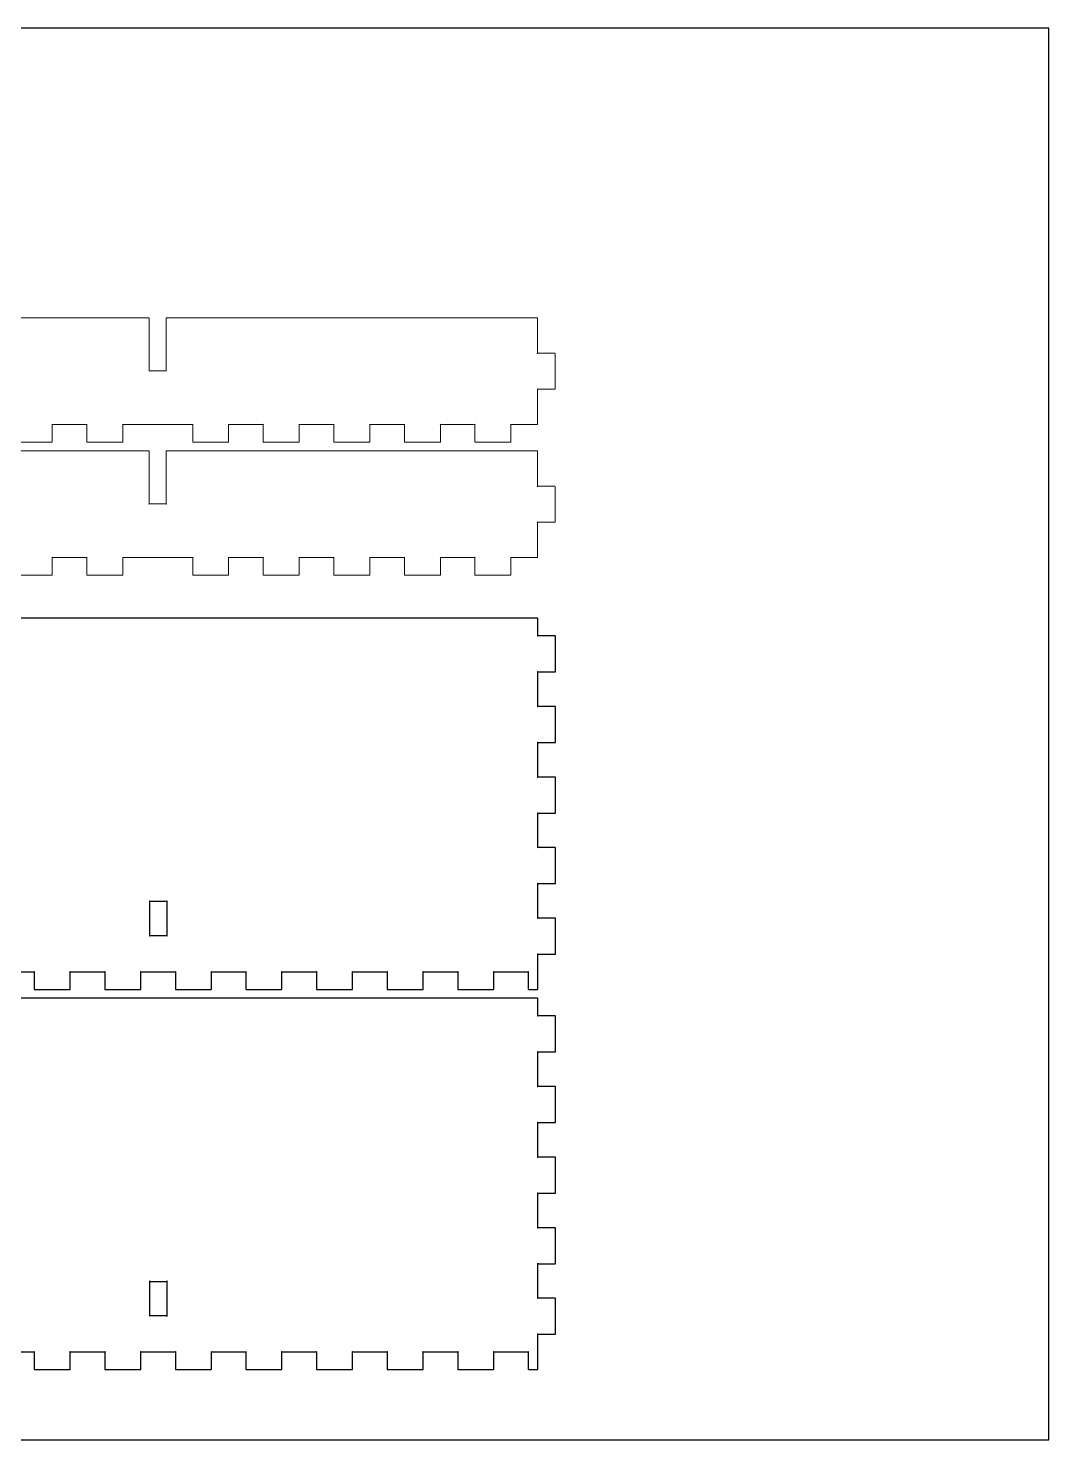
# Model space of a CAD drawing. Extents: x -52 to 1200, y -400 to 594.
# Drawn here: x 910.8 to 1200, y 100 to 500 of the extents above; entities that cross this region are included whole.
import ezdxf

# ---------------------------------------------------------------- set-up
doc = ezdxf.new("R2010")
doc.units = 0
doc.layers.get('0').update_dxf_attribs({"linetype": 'CONTINUOUS', "lineweight": 5, "true_color": 0xffffff})
doc.layers.add('decoupe1', color=7, linetype='CONTINUOUS', lineweight=25, true_color=0x000000)
doc.layers.add('repere_echelle', color=3, linetype='CONTINUOUS', lineweight=25, true_color=0x00ff00)

msp = doc.modelspace()

# ---------------------------------------------------------------- linework, layer by layer
at = {"color": 7, "true_color": 0xffffff}
for points in [[(945, 417.9), (840, 417.9)], [(945.1, 402.8), (945.1, 417.8)], [(949.9, 417.8), (949.9, 402.8)], [(1055, 417.9), (1055, 417.9), (950, 417.9)], [(1055.1, 407.8), (1055.1, 417.8)], [(1060, 407.9), (1055, 407.9)], [(1060.1, 397.8), (1060.1, 407.8)], [(950, 402.9), (945, 402.9)], [(1055, 397.7), (1060, 397.7)], [(1055.1, 387.8), (1055.1, 387.8), (1055.1, 397.8)], [(917.5, 387.7), (927.5, 387.7)], [(917.6, 382.8), (917.6, 387.8)], [(927.4, 387.8), (927.4, 382.8)], [(937.5, 387.7), (945, 387.7), (947.5, 387.7), (950, 387.7), (957.5, 387.7)], [(937.6, 382.8), (937.6, 387.8)], [(957.4, 387.8), (957.4, 382.8)], [(967.5, 387.7), (977.5, 387.7)], [(967.6, 382.8), (967.6, 387.8)], [(977.4, 387.8), (977.4, 382.8)], [(987.5, 387.7), (997.5, 387.7)], [(987.6, 382.8), (987.6, 387.8)], [(997.4, 387.8), (997.4, 382.8)], [(1007.5, 387.7), (1017.5, 387.7)], [(1007.6, 382.8), (1007.6, 387.8)], [(1017.4, 387.8), (1017.4, 382.8)], [(1027.5, 387.7), (1037.5, 387.7)], [(1027.6, 382.8), (1027.6, 387.8)], [(1037.4, 387.8), (1037.4, 382.8)], [(1047.5, 387.7), (1055, 387.7)], [(1047.6, 382.8), (1047.6, 387.8)], [(945, 380.2), (840, 380.2)], [(907.5, 382.7), (917.5, 382.7)], [(927.5, 382.7), (937.5, 382.7)], [(945.1, 365.1), (945.1, 380.1)], [(949.9, 380.1), (949.9, 365.1)], [(1055, 380.2), (1055, 380.2), (950, 380.2)], [(957.5, 382.7), (967.5, 382.7)], [(977.5, 382.7), (987.5, 382.7)], [(997.5, 382.7), (1007.5, 382.7)], [(1017.5, 382.7), (1027.5, 382.7)], [(1037.5, 382.7), (1047.5, 382.7)], [(1055.1, 370.1), (1055.1, 380.1)], [(1060, 370.2), (1055, 370.2)], [(1060.1, 360.1), (1060.1, 370.1)], [(950, 365.2), (945, 365.2)], [(1055, 360), (1060, 360)], [(1055.1, 350.1), (1055.1, 350.1), (1055.1, 360.1)], [(917.5, 350), (927.5, 350)], [(917.6, 345.1), (917.6, 350.1)], [(927.4, 350.1), (927.4, 345.1)], [(937.5, 350), (945, 350), (947.5, 350), (950, 350), (957.5, 350)], [(937.6, 345.1), (937.6, 350.1)], [(957.4, 350.1), (957.4, 345.1)], [(967.5, 350), (977.5, 350)], [(967.6, 345.1), (967.6, 350.1)], [(977.4, 350.1), (977.4, 345.1)], [(987.5, 350), (997.5, 350)], [(987.6, 345.1), (987.6, 350.1)], [(997.4, 350.1), (997.4, 345.1)], [(1007.5, 350), (1017.5, 350)], [(1007.6, 345.1), (1007.6, 350.1)], [(1017.4, 350.1), (1017.4, 345.1)], [(1027.5, 350), (1037.5, 350)], [(1027.6, 345.1), (1027.6, 350.1)], [(1037.4, 350.1), (1037.4, 345.1)], [(1047.5, 350), (1055, 350)], [(1047.6, 345.1), (1047.6, 350.1)], [(907.5, 345), (917.5, 345)], [(927.5, 345), (937.5, 345)], [(957.5, 345), (967.5, 345)], [(977.5, 345), (987.5, 345)], [(997.5, 345), (1007.5, 345)], [(1017.5, 345), (1027.5, 345)], [(1037.5, 345), (1047.5, 345)]]:
    msp.add_lwpolyline(points, dxfattribs=at)
for points in [[(945.1, 417.8), (945.1, 417.86), (945.06, 417.9), (945, 417.9)], [(950, 417.9), (949.95, 417.9), (949.9, 417.86), (949.9, 417.8)], [(1055.1, 417.8), (1055.1, 417.86), (1055.06, 417.9), (1055, 417.9)], [(1055, 407.9), (1055.05, 407.9), (1055.1, 407.86), (1055.1, 407.8)], [(1060.1, 407.8), (1060.1, 407.86), (1060.06, 407.9), (1060, 407.9)], [(945, 402.9), (945.05, 402.9), (945.1, 402.86), (945.1, 402.8)], [(949.9, 402.8), (949.9, 402.86), (949.94, 402.9), (950, 402.9)], [(1055.1, 397.8), (1055.1, 397.75), (1055.06, 397.7), (1055, 397.7)], [(1060, 397.7), (1060.05, 397.7), (1060.1, 397.74), (1060.1, 397.8)], [(917.6, 387.8), (917.6, 387.75), (917.56, 387.7), (917.5, 387.7)], [(927.5, 387.7), (927.45, 387.7), (927.4, 387.74), (927.4, 387.8)], [(937.6, 387.8), (937.6, 387.75), (937.56, 387.7), (937.5, 387.7)], [(957.5, 387.7), (957.45, 387.7), (957.4, 387.74), (957.4, 387.8)], [(967.6, 387.8), (967.6, 387.75), (967.56, 387.7), (967.5, 387.7)], [(977.5, 387.7), (977.45, 387.7), (977.4, 387.74), (977.4, 387.8)], [(987.6, 387.8), (987.6, 387.75), (987.56, 387.7), (987.5, 387.7)], [(997.5, 387.7), (997.45, 387.7), (997.4, 387.74), (997.4, 387.8)], [(1007.6, 387.8), (1007.6, 387.75), (1007.56, 387.7), (1007.5, 387.7)], [(1017.5, 387.7), (1017.45, 387.7), (1017.4, 387.74), (1017.4, 387.8)], [(1027.6, 387.8), (1027.6, 387.75), (1027.56, 387.7), (1027.5, 387.7)], [(1037.5, 387.7), (1037.45, 387.7), (1037.4, 387.74), (1037.4, 387.8)], [(1047.6, 387.8), (1047.6, 387.75), (1047.56, 387.7), (1047.5, 387.7)], [(1055, 387.7), (1055.05, 387.7), (1055.1, 387.74), (1055.1, 387.8)], [(917.5, 382.7), (917.55, 382.7), (917.6, 382.74), (917.6, 382.8)], [(927.4, 382.8), (927.4, 382.75), (927.44, 382.7), (927.5, 382.7)], [(937.5, 382.7), (937.55, 382.7), (937.6, 382.74), (937.6, 382.8)], [(945.1, 380.1), (945.1, 380.16), (945.06, 380.2), (945, 380.2)], [(950, 380.2), (949.95, 380.2), (949.9, 380.16), (949.9, 380.1)], [(957.4, 382.8), (957.4, 382.75), (957.44, 382.7), (957.5, 382.7)], [(967.5, 382.7), (967.55, 382.7), (967.6, 382.74), (967.6, 382.8)], [(977.4, 382.8), (977.4, 382.75), (977.44, 382.7), (977.5, 382.7)], [(987.5, 382.7), (987.55, 382.7), (987.6, 382.74), (987.6, 382.8)], [(997.4, 382.8), (997.4, 382.75), (997.44, 382.7), (997.5, 382.7)], [(1007.5, 382.7), (1007.55, 382.7), (1007.6, 382.74), (1007.6, 382.8)], [(1017.4, 382.8), (1017.4, 382.75), (1017.44, 382.7), (1017.5, 382.7)], [(1027.5, 382.7), (1027.55, 382.7), (1027.6, 382.74), (1027.6, 382.8)], [(1037.4, 382.8), (1037.4, 382.75), (1037.44, 382.7), (1037.5, 382.7)], [(1047.5, 382.7), (1047.55, 382.7), (1047.6, 382.74), (1047.6, 382.8)], [(1055.1, 380.1), (1055.1, 380.16), (1055.06, 380.2), (1055, 380.2)], [(1055, 370.2), (1055.05, 370.2), (1055.1, 370.16), (1055.1, 370.1)], [(1060.1, 370.1), (1060.1, 370.16), (1060.06, 370.2), (1060, 370.2)], [(945, 365.2), (945.05, 365.2), (945.1, 365.16), (945.1, 365.1)], [(949.9, 365.1), (949.9, 365.16), (949.94, 365.2), (950, 365.2)], [(1055.1, 360.1), (1055.1, 360.05), (1055.06, 360), (1055, 360)], [(1060, 360), (1060.05, 360), (1060.1, 360.04), (1060.1, 360.1)], [(917.6, 350.1), (917.6, 350.05), (917.56, 350), (917.5, 350)], [(927.5, 350), (927.45, 350), (927.4, 350.04), (927.4, 350.1)], [(937.6, 350.1), (937.6, 350.05), (937.56, 350), (937.5, 350)], [(957.5, 350), (957.45, 350), (957.4, 350.04), (957.4, 350.1)], [(967.6, 350.1), (967.6, 350.05), (967.56, 350), (967.5, 350)], [(977.5, 350), (977.45, 350), (977.4, 350.04), (977.4, 350.1)], [(987.6, 350.1), (987.6, 350.05), (987.56, 350), (987.5, 350)], [(997.5, 350), (997.45, 350), (997.4, 350.04), (997.4, 350.1)], [(1007.6, 350.1), (1007.6, 350.05), (1007.56, 350), (1007.5, 350)], [(1017.5, 350), (1017.45, 350), (1017.4, 350.04), (1017.4, 350.1)], [(1027.6, 350.1), (1027.6, 350.05), (1027.56, 350), (1027.5, 350)], [(1037.5, 350), (1037.45, 350), (1037.4, 350.04), (1037.4, 350.1)], [(1047.6, 350.1), (1047.6, 350.05), (1047.56, 350), (1047.5, 350)], [(1055, 350), (1055.05, 350), (1055.1, 350.04), (1055.1, 350.1)], [(917.5, 345), (917.55, 345), (917.6, 345.04), (917.6, 345.1)], [(927.4, 345.1), (927.4, 345.05), (927.44, 345), (927.5, 345)], [(937.5, 345), (937.55, 345), (937.6, 345.04), (937.6, 345.1)], [(957.4, 345.1), (957.4, 345.05), (957.44, 345), (957.5, 345)], [(967.5, 345), (967.55, 345), (967.6, 345.04), (967.6, 345.1)], [(977.4, 345.1), (977.4, 345.05), (977.44, 345), (977.5, 345)], [(987.5, 345), (987.55, 345), (987.6, 345.04), (987.6, 345.1)], [(997.4, 345.1), (997.4, 345.05), (997.44, 345), (997.5, 345)], [(1007.5, 345), (1007.55, 345), (1007.6, 345.04), (1007.6, 345.1)], [(1017.4, 345.1), (1017.4, 345.05), (1017.44, 345), (1017.5, 345)], [(1027.5, 345), (1027.55, 345), (1027.6, 345.04), (1027.6, 345.1)], [(1037.4, 345.1), (1037.4, 345.05), (1037.44, 345), (1037.5, 345)], [(1047.5, 345), (1047.55, 345), (1047.6, 345.04), (1047.6, 345.1)]]:
    msp.add_open_spline(points, degree=3, dxfattribs=at)
at = {"layer": 'decoupe1', "color": 7, "true_color": 0xffffff}
for points in [[(1055.1, 332.8), (1055.1, 332.8), (620.1, 332.8)], [(1055.2, 327.7), (1055.2, 332.7)], [(1060.1, 327.8), (1055.1, 327.8)], [(1060.2, 317.7), (1060.2, 327.7)], [(1055.1, 317.6), (1060.1, 317.6)], [(1055.2, 307.7), (1055.2, 317.7)], [(1060.1, 307.8), (1055.1, 307.8)], [(1060.2, 297.7), (1060.2, 307.7)], [(1055.1, 297.6), (1060.1, 297.6)], [(1055.2, 287.7), (1055.2, 297.7)], [(1060.1, 287.8), (1055.1, 287.8)], [(1060.2, 277.7), (1060.2, 287.7)], [(1055.1, 277.6), (1060.1, 277.6)], [(1055.2, 267.7), (1055.2, 277.7)], [(1060.1, 267.8), (1055.1, 267.8)], [(1060.2, 257.7), (1060.2, 267.7)], [(1055.1, 257.6), (1060.1, 257.6)], [(1055.2, 247.7), (1055.2, 257.7)], [(1060.1, 247.8), (1055.1, 247.8)], [(1060.2, 237.7), (1060.2, 247.7)], [(1055.1, 237.6), (1060.1, 237.6)], [(1055.2, 227.7), (1055.2, 232.7), (1055.2, 237.7)], [(902.6, 232.6), (912.6, 232.6)], [(912.5, 232.7), (912.5, 227.7)], [(922.6, 232.6), (932.6, 232.6)], [(922.7, 227.7), (922.7, 232.7)], [(932.5, 232.7), (932.5, 227.7)], [(942.6, 232.6), (952.6, 232.6)], [(942.7, 227.7), (942.7, 232.7)], [(952.5, 232.7), (952.5, 227.7)], [(962.6, 232.6), (972.6, 232.6)], [(962.7, 227.7), (962.7, 232.7)], [(972.5, 232.7), (972.5, 227.7)], [(982.6, 232.6), (992.6, 232.6)], [(982.7, 227.7), (982.7, 232.7)], [(992.5, 232.7), (992.5, 227.7)], [(1002.6, 232.6), (1012.6, 232.6)], [(1002.7, 227.7), (1002.7, 232.7)], [(1012.5, 232.7), (1012.5, 227.7)], [(1022.6, 232.6), (1032.6, 232.6)], [(1022.7, 227.7), (1022.7, 232.7)], [(1032.5, 232.7), (1032.5, 227.7)], [(1042.6, 232.6), (1052.6, 232.6)], [(1042.7, 227.7), (1042.7, 232.7)], [(1052.5, 232.7), (1052.5, 227.7)], [(1055.1, 225.1), (1055.1, 225.1), (620.1, 225.1)], [(912.6, 227.6), (922.6, 227.6)], [(932.6, 227.6), (942.6, 227.6)], [(952.6, 227.6), (962.6, 227.6)], [(972.6, 227.6), (982.6, 227.6)], [(992.6, 227.6), (1002.6, 227.6)], [(1012.6, 227.6), (1022.6, 227.6)], [(1032.6, 227.6), (1042.6, 227.6)], [(1052.6, 227.6), (1055.1, 227.6)], [(1055.2, 220), (1055.2, 225)], [(1060.1, 220.1), (1055.1, 220.1)], [(1060.2, 210), (1060.2, 220)], [(1055.1, 209.9), (1060.1, 209.9)], [(1055.2, 200), (1055.2, 210)], [(1060.1, 200.1), (1055.1, 200.1)], [(1060.2, 190), (1060.2, 200)], [(1055.1, 189.9), (1060.1, 189.9)], [(1055.2, 180), (1055.2, 190)], [(1060.1, 180.1), (1055.1, 180.1)], [(1060.2, 170), (1060.2, 180)], [(1055.1, 169.9), (1060.1, 169.9)], [(1055.2, 160), (1055.2, 170)], [(1060.1, 160.1), (1055.1, 160.1)], [(1060.2, 150), (1060.2, 160)], [(1055.1, 149.9), (1060.1, 149.9)], [(1055.2, 140), (1055.2, 150)], [(1060.1, 140.1), (1055.1, 140.1)], [(1060.2, 130), (1060.2, 140)], [(1055.1, 129.9), (1060.1, 129.9)], [(1055.2, 120), (1055.2, 125), (1055.2, 130)], [(902.6, 124.9), (912.6, 124.9)], [(912.5, 125), (912.5, 120)], [(922.6, 124.9), (932.6, 124.9)], [(922.7, 120), (922.7, 125)], [(932.5, 125), (932.5, 120)], [(942.6, 124.9), (952.6, 124.9)], [(942.7, 120), (942.7, 125)], [(952.5, 125), (952.5, 120)], [(962.6, 124.9), (972.6, 124.9)], [(962.7, 120), (962.7, 125)], [(972.5, 125), (972.5, 120)], [(982.6, 124.9), (992.6, 124.9)], [(982.7, 120), (982.7, 125)], [(992.5, 125), (992.5, 120)], [(1002.6, 124.9), (1012.6, 124.9)], [(1002.7, 120), (1002.7, 125)], [(1012.5, 125), (1012.5, 120)], [(1022.6, 124.9), (1032.6, 124.9)], [(1022.7, 120), (1022.7, 125)], [(1032.5, 125), (1032.5, 120)], [(1042.6, 124.9), (1052.6, 124.9)], [(1042.7, 120), (1042.7, 125)], [(1052.5, 125), (1052.5, 120)], [(912.6, 119.9), (922.6, 119.9)], [(932.6, 119.9), (942.6, 119.9)], [(952.6, 119.9), (962.6, 119.9)], [(972.6, 119.9), (982.6, 119.9)], [(992.6, 119.9), (1002.6, 119.9)], [(1012.6, 119.9), (1022.6, 119.9)], [(1032.6, 119.9), (1042.6, 119.9)], [(1052.6, 119.9), (1055.1, 119.9)]]:
    msp.add_lwpolyline(points, dxfattribs=at)
at = {"layer": 'decoupe1', "color": 5, "true_color": 0x0000ff}
for points in [[(945.2, 252.59), (950.2, 252.59)], [(945.3, 242.7), (945.3, 252.7)], [(950.1, 252.7), (950.1, 242.7)], [(950.2, 242.8), (945.2, 242.8)], [(945.2, 144.89), (950.2, 144.89)], [(945.3, 135), (945.3, 145)], [(950.1, 145), (950.1, 135)], [(950.2, 135.1), (945.2, 135.1)]]:
    msp.add_lwpolyline(points, dxfattribs=at)
at = {"layer": 'decoupe1', "color": 7, "true_color": 0xffffff}
for points in [[(1055.2, 332.7), (1055.2, 332.75), (1055.16, 332.8), (1055.1, 332.8)], [(1055.1, 327.8), (1055.16, 327.8), (1055.2, 327.76), (1055.2, 327.7)], [(1060.2, 327.7), (1060.2, 327.75), (1060.16, 327.8), (1060.1, 327.8)], [(1055.2, 317.7), (1055.2, 317.64), (1055.16, 317.6), (1055.1, 317.6)], [(1060.1, 317.6), (1060.16, 317.6), (1060.2, 317.64), (1060.2, 317.7)], [(1055.1, 307.8), (1055.16, 307.8), (1055.2, 307.76), (1055.2, 307.7)], [(1060.2, 307.7), (1060.2, 307.75), (1060.16, 307.8), (1060.1, 307.8)], [(1055.2, 297.7), (1055.2, 297.64), (1055.16, 297.6), (1055.1, 297.6)], [(1060.1, 297.6), (1060.16, 297.6), (1060.2, 297.64), (1060.2, 297.7)], [(1055.1, 287.8), (1055.16, 287.8), (1055.2, 287.76), (1055.2, 287.7)], [(1060.2, 287.7), (1060.2, 287.75), (1060.16, 287.8), (1060.1, 287.8)], [(1055.2, 277.7), (1055.2, 277.64), (1055.16, 277.6), (1055.1, 277.6)], [(1060.1, 277.6), (1060.16, 277.6), (1060.2, 277.64), (1060.2, 277.7)], [(1055.1, 267.8), (1055.16, 267.8), (1055.2, 267.76), (1055.2, 267.7)], [(1060.2, 267.7), (1060.2, 267.75), (1060.16, 267.8), (1060.1, 267.8)], [(1055.2, 257.7), (1055.2, 257.64), (1055.16, 257.6), (1055.1, 257.6)], [(1060.1, 257.6), (1060.16, 257.6), (1060.2, 257.64), (1060.2, 257.7)], [(1055.1, 247.8), (1055.16, 247.8), (1055.2, 247.76), (1055.2, 247.7)], [(1060.2, 247.7), (1060.2, 247.75), (1060.16, 247.8), (1060.1, 247.8)], [(1055.2, 237.7), (1055.2, 237.64), (1055.16, 237.6), (1055.1, 237.6)], [(1060.1, 237.6), (1060.16, 237.6), (1060.2, 237.64), (1060.2, 237.7)], [(912.6, 232.6), (912.55, 232.6), (912.5, 232.64), (912.5, 232.7)], [(922.7, 232.7), (922.7, 232.64), (922.66, 232.6), (922.6, 232.6)], [(932.6, 232.6), (932.55, 232.6), (932.5, 232.64), (932.5, 232.7)], [(942.7, 232.7), (942.7, 232.64), (942.66, 232.6), (942.6, 232.6)], [(952.6, 232.6), (952.55, 232.6), (952.5, 232.64), (952.5, 232.7)], [(962.7, 232.7), (962.7, 232.64), (962.66, 232.6), (962.6, 232.6)], [(972.6, 232.6), (972.55, 232.6), (972.5, 232.64), (972.5, 232.7)], [(982.7, 232.7), (982.7, 232.64), (982.66, 232.6), (982.6, 232.6)], [(992.6, 232.6), (992.55, 232.6), (992.5, 232.64), (992.5, 232.7)], [(1002.7, 232.7), (1002.7, 232.64), (1002.66, 232.6), (1002.6, 232.6)], [(1012.6, 232.6), (1012.55, 232.6), (1012.5, 232.64), (1012.5, 232.7)], [(1022.7, 232.7), (1022.7, 232.64), (1022.66, 232.6), (1022.6, 232.6)], [(1032.6, 232.6), (1032.55, 232.6), (1032.5, 232.64), (1032.5, 232.7)], [(1042.7, 232.7), (1042.7, 232.64), (1042.66, 232.6), (1042.6, 232.6)], [(1052.6, 232.6), (1052.55, 232.6), (1052.5, 232.64), (1052.5, 232.7)], [(912.5, 227.7), (912.5, 227.64), (912.54, 227.6), (912.6, 227.6)], [(922.6, 227.6), (922.66, 227.6), (922.7, 227.64), (922.7, 227.7)], [(932.5, 227.7), (932.5, 227.64), (932.54, 227.6), (932.6, 227.6)], [(942.6, 227.6), (942.66, 227.6), (942.7, 227.64), (942.7, 227.7)], [(952.5, 227.7), (952.5, 227.64), (952.54, 227.6), (952.6, 227.6)], [(962.6, 227.6), (962.66, 227.6), (962.7, 227.64), (962.7, 227.7)], [(972.5, 227.7), (972.5, 227.64), (972.54, 227.6), (972.6, 227.6)], [(982.6, 227.6), (982.66, 227.6), (982.7, 227.64), (982.7, 227.7)], [(992.5, 227.7), (992.5, 227.64), (992.54, 227.6), (992.6, 227.6)], [(1002.6, 227.6), (1002.66, 227.6), (1002.7, 227.64), (1002.7, 227.7)], [(1012.5, 227.7), (1012.5, 227.64), (1012.54, 227.6), (1012.6, 227.6)], [(1022.6, 227.6), (1022.66, 227.6), (1022.7, 227.64), (1022.7, 227.7)], [(1032.5, 227.7), (1032.5, 227.64), (1032.54, 227.6), (1032.6, 227.6)], [(1042.6, 227.6), (1042.66, 227.6), (1042.7, 227.64), (1042.7, 227.7)], [(1052.5, 227.7), (1052.5, 227.64), (1052.54, 227.6), (1052.6, 227.6)], [(1055.1, 227.6), (1055.16, 227.6), (1055.2, 227.64), (1055.2, 227.7)], [(1055.2, 225), (1055.2, 225.05), (1055.16, 225.1), (1055.1, 225.1)], [(1055.1, 220.1), (1055.16, 220.1), (1055.2, 220.06), (1055.2, 220)], [(1060.2, 220), (1060.2, 220.05), (1060.16, 220.1), (1060.1, 220.1)], [(1055.2, 210), (1055.2, 209.95), (1055.16, 209.9), (1055.1, 209.9)], [(1060.1, 209.9), (1060.16, 209.9), (1060.2, 209.94), (1060.2, 210)], [(1055.1, 200.1), (1055.16, 200.1), (1055.2, 200.06), (1055.2, 200)], [(1060.2, 200), (1060.2, 200.05), (1060.16, 200.1), (1060.1, 200.1)], [(1055.2, 190), (1055.2, 189.95), (1055.16, 189.9), (1055.1, 189.9)], [(1060.1, 189.9), (1060.16, 189.9), (1060.2, 189.94), (1060.2, 190)], [(1055.1, 180.1), (1055.16, 180.1), (1055.2, 180.06), (1055.2, 180)], [(1060.2, 180), (1060.2, 180.05), (1060.16, 180.1), (1060.1, 180.1)], [(1055.2, 170), (1055.2, 169.95), (1055.16, 169.9), (1055.1, 169.9)], [(1060.1, 169.9), (1060.16, 169.9), (1060.2, 169.94), (1060.2, 170)], [(1055.1, 160.1), (1055.16, 160.1), (1055.2, 160.06), (1055.2, 160)], [(1060.2, 160), (1060.2, 160.05), (1060.16, 160.1), (1060.1, 160.1)], [(1055.2, 150), (1055.2, 149.95), (1055.16, 149.9), (1055.1, 149.9)], [(1060.1, 149.9), (1060.16, 149.9), (1060.2, 149.94), (1060.2, 150)], [(1055.1, 140.1), (1055.16, 140.1), (1055.2, 140.06), (1055.2, 140)], [(1060.2, 140), (1060.2, 140.05), (1060.16, 140.1), (1060.1, 140.1)], [(1055.2, 130), (1055.2, 129.95), (1055.16, 129.9), (1055.1, 129.9)], [(1060.1, 129.9), (1060.16, 129.9), (1060.2, 129.94), (1060.2, 130)], [(912.6, 124.9), (912.55, 124.9), (912.5, 124.94), (912.5, 125)], [(922.7, 125), (922.7, 124.95), (922.66, 124.9), (922.6, 124.9)], [(932.6, 124.9), (932.55, 124.9), (932.5, 124.94), (932.5, 125)], [(942.7, 125), (942.7, 124.95), (942.66, 124.9), (942.6, 124.9)], [(952.6, 124.9), (952.55, 124.9), (952.5, 124.94), (952.5, 125)], [(962.7, 125), (962.7, 124.95), (962.66, 124.9), (962.6, 124.9)], [(972.6, 124.9), (972.55, 124.9), (972.5, 124.94), (972.5, 125)], [(982.7, 125), (982.7, 124.95), (982.66, 124.9), (982.6, 124.9)], [(992.6, 124.9), (992.55, 124.9), (992.5, 124.94), (992.5, 125)], [(1002.7, 125), (1002.7, 124.95), (1002.66, 124.9), (1002.6, 124.9)], [(1012.6, 124.9), (1012.55, 124.9), (1012.5, 124.94), (1012.5, 125)], [(1022.7, 125), (1022.7, 124.95), (1022.66, 124.9), (1022.6, 124.9)], [(1032.6, 124.9), (1032.55, 124.9), (1032.5, 124.94), (1032.5, 125)], [(1042.7, 125), (1042.7, 124.95), (1042.66, 124.9), (1042.6, 124.9)], [(1052.6, 124.9), (1052.55, 124.9), (1052.5, 124.94), (1052.5, 125)], [(912.5, 120), (912.5, 119.95), (912.54, 119.9), (912.6, 119.9)], [(922.6, 119.9), (922.66, 119.9), (922.7, 119.94), (922.7, 120)], [(932.5, 120), (932.5, 119.95), (932.54, 119.9), (932.6, 119.9)], [(942.6, 119.9), (942.66, 119.9), (942.7, 119.94), (942.7, 120)], [(952.5, 120), (952.5, 119.95), (952.54, 119.9), (952.6, 119.9)], [(962.6, 119.9), (962.66, 119.9), (962.7, 119.94), (962.7, 120)], [(972.5, 120), (972.5, 119.95), (972.54, 119.9), (972.6, 119.9)], [(982.6, 119.9), (982.66, 119.9), (982.7, 119.94), (982.7, 120)], [(992.5, 120), (992.5, 119.95), (992.54, 119.9), (992.6, 119.9)], [(1002.6, 119.9), (1002.66, 119.9), (1002.7, 119.94), (1002.7, 120)], [(1012.5, 120), (1012.5, 119.95), (1012.54, 119.9), (1012.6, 119.9)], [(1022.6, 119.9), (1022.66, 119.9), (1022.7, 119.94), (1022.7, 120)], [(1032.5, 120), (1032.5, 119.95), (1032.54, 119.9), (1032.6, 119.9)], [(1042.6, 119.9), (1042.66, 119.9), (1042.7, 119.94), (1042.7, 120)], [(1052.5, 120), (1052.5, 119.95), (1052.54, 119.9), (1052.6, 119.9)], [(1055.1, 119.9), (1055.16, 119.9), (1055.2, 119.94), (1055.2, 120)]]:
    msp.add_open_spline(points, degree=3, dxfattribs=at)
at = {"layer": 'decoupe1', "color": 5, "true_color": 0x0000ff}
for points in [[(945.3, 252.7), (945.3, 252.64), (945.26, 252.59), (945.2, 252.59)], [(950.2, 252.59), (950.14, 252.59), (950.1, 252.64), (950.1, 252.7)], [(945.2, 242.8), (945.25, 242.8), (945.3, 242.75), (945.3, 242.7)], [(950.1, 242.7), (950.1, 242.75), (950.14, 242.8), (950.2, 242.8)], [(945.3, 145), (945.3, 144.94), (945.26, 144.89), (945.2, 144.89)], [(950.2, 144.89), (950.14, 144.89), (950.1, 144.94), (950.1, 145)], [(945.2, 135.1), (945.25, 135.1), (945.3, 135.05), (945.3, 135)], [(950.1, 135), (950.1, 135.05), (950.14, 135.1), (950.2, 135.1)]]:
    msp.add_open_spline(points, degree=3, dxfattribs=at)
at = {"layer": 'repere_echelle'}
for p, q in [((1200, 500), (600, 500)), ((1200, 100), (1200, 500)), ((600, 100), (1200, 100))]:
    msp.add_line(p, q, dxfattribs=at)

doc.saveas('drawing.dxf')
